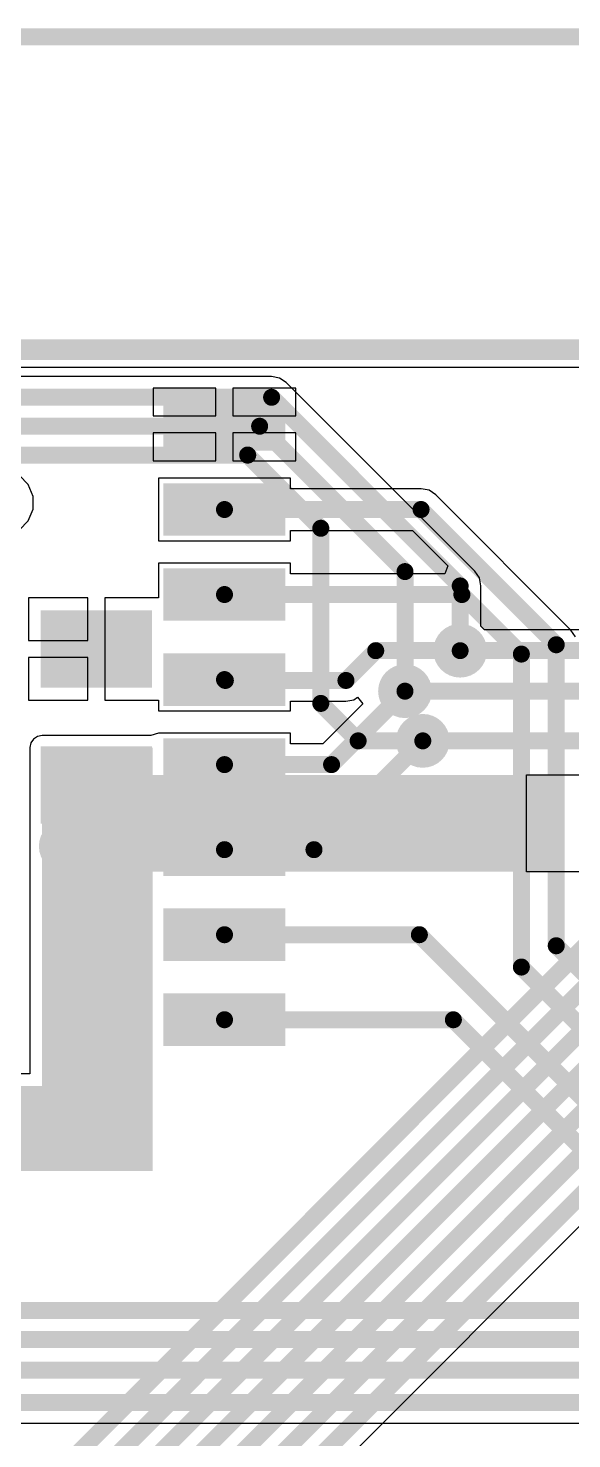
# Model space of a CAD drawing. Header units: millimetres. Extents: x -1231 to 5080, y -1243 to 680.
# Drawn here: x 29.36 to 37.48, y 32.78 to 53.85 of the extents above; entities that cross this region are included whole.
import ezdxf

# ---------------------------------------------------------------- set-up
doc = ezdxf.new("R2010")
doc.units = ezdxf.units.MM
for name, color, linetype in [('BottomLayer', 5, 'Continuous'), ('BottomPaste', 16, 'Continuous'), ('BottomSolder', 6, 'Continuous'), ('Mechanical1', 6, 'Continuous'), ('Mechanical2', 216, 'Continuous'), ('TopLayer', 1, 'Continuous'), ('TopSolder', 216, 'Continuous'), ('ViaHoleLayer', 16, 'Continuous')]:
    doc.layers.add(name, color=color, linetype=linetype)

# ---------------------------------------------------------------- blocks, each defined once
blk = doc.blocks.new('16_SOIC__0_295___7_50___W______B_26')
at = {"layer": 'BottomLayer'}
for points in [[(-5.5, 4.735), (-3.88, 4.735), (-3.88, 4.155), (-5.5, 4.155)], [(3.88, 4.735), (5.5, 4.735), (5.5, 4.155), (3.88, 4.155)], [(-5.5, 3.465), (-3.88, 3.465), (-3.88, 2.885), (-5.5, 2.885)], [(3.88, 3.465), (5.5, 3.465), (5.5, 2.885), (3.88, 2.885)], [(-5.5, 2.195), (-3.88, 2.195), (-3.88, 1.615), (-5.5, 1.615)], [(3.88, 2.195), (5.5, 2.195), (5.5, 1.615), (3.88, 1.615)], [(-5.5, 0.925), (-3.88, 0.925), (-3.88, 0.345), (-5.5, 0.345)], [(3.88, 0.925), (5.5, 0.925), (5.5, 0.345), (3.88, 0.345)], [(-5.5, -0.345), (-3.88, -0.345), (-3.88, -0.925), (-5.5, -0.925)], [(3.88, -0.345), (5.5, -0.345), (5.5, -0.925), (3.88, -0.925)], [(-5.5, -1.615), (-3.88, -1.615), (-3.88, -2.195), (-5.5, -2.195)], [(3.88, -1.615), (5.5, -1.615), (5.5, -2.195), (3.88, -2.195)], [(-5.5, -2.885), (-3.88, -2.885), (-3.88, -3.465), (-5.5, -3.465)], [(3.88, -2.885), (5.5, -2.885), (5.5, -3.465), (3.88, -3.465)], [(-5.5, -4.155), (-3.88, -4.155), (-3.88, -4.735), (-5.5, -4.735)], [(3.88, -4.155), (5.5, -4.155), (5.5, -4.735), (3.88, -4.735)]]:
    blk.add_hatch(color=5, dxfattribs=at).paths.add_polyline_path(points)
at = {"layer": 'BottomPaste'}
for points in [[(-5.5, 4.735), (-3.88, 4.735), (-3.88, 4.155), (-5.5, 4.155)], [(3.88, 4.735), (5.5, 4.735), (5.5, 4.155), (3.88, 4.155)], [(-5.5, 3.465), (-3.88, 3.465), (-3.88, 2.885), (-5.5, 2.885)], [(3.88, 3.465), (5.5, 3.465), (5.5, 2.885), (3.88, 2.885)], [(-5.5, 2.195), (-3.88, 2.195), (-3.88, 1.615), (-5.5, 1.615)], [(3.88, 2.195), (5.5, 2.195), (5.5, 1.615), (3.88, 1.615)], [(-5.5, 0.925), (-3.88, 0.925), (-3.88, 0.345), (-5.5, 0.345)], [(3.88, 0.925), (5.5, 0.925), (5.5, 0.345), (3.88, 0.345)], [(-5.5, -0.345), (-3.88, -0.345), (-3.88, -0.925), (-5.5, -0.925)], [(3.88, -0.345), (5.5, -0.345), (5.5, -0.925), (3.88, -0.925)], [(-5.5, -1.615), (-3.88, -1.615), (-3.88, -2.195), (-5.5, -2.195)], [(3.88, -1.615), (5.5, -1.615), (5.5, -2.195), (3.88, -2.195)], [(-5.5, -2.885), (-3.88, -2.885), (-3.88, -3.465), (-5.5, -3.465)], [(3.88, -2.885), (5.5, -2.885), (5.5, -3.465), (3.88, -3.465)], [(-5.5, -4.155), (-3.88, -4.155), (-3.88, -4.735), (-5.5, -4.735)], [(3.88, -4.155), (5.5, -4.155), (5.5, -4.735), (3.88, -4.735)]]:
    blk.add_hatch(color=16, dxfattribs=at).paths.add_polyline_path(points)
at = {"layer": 'BottomSolder'}
for points in [[(-5.602, 4.837), (-3.778, 4.837), (-3.778, 4.053), (-5.602, 4.053)], [(3.778, 4.837), (5.602, 4.837), (5.602, 4.053), (3.778, 4.053)], [(-5.602, 3.567), (-3.778, 3.567), (-3.778, 2.783), (-5.602, 2.783)], [(3.778, 3.567), (5.602, 3.567), (5.602, 2.783), (3.778, 2.783)], [(-5.602, 2.297), (-3.778, 2.297), (-3.778, 1.513), (-5.602, 1.513)], [(3.778, 2.297), (5.602, 2.297), (5.602, 1.513), (3.778, 1.513)], [(-5.602, 1.027), (-3.778, 1.027), (-3.778, 0.243), (-5.602, 0.243)], [(3.778, 1.027), (5.602, 1.027), (5.602, 0.243), (3.778, 0.243)], [(-5.602, -0.243), (-3.778, -0.243), (-3.778, -1.027), (-5.602, -1.027)], [(3.778, -0.243), (5.602, -0.243), (5.602, -1.027), (3.778, -1.027)], [(-5.602, -1.513), (-3.778, -1.513), (-3.778, -2.297), (-5.602, -2.297)], [(3.778, -1.513), (5.602, -1.513), (5.602, -2.297), (3.778, -2.297)], [(-5.602, -2.783), (-3.778, -2.783), (-3.778, -3.567), (-5.602, -3.567)], [(3.778, -2.783), (5.602, -2.783), (5.602, -3.567), (3.778, -3.567)], [(-5.602, -4.053), (-3.778, -4.053), (-3.778, -4.837), (-5.602, -4.837)], [(3.778, -4.053), (5.602, -4.053), (5.602, -4.837), (3.778, -4.837)]]:
    blk.add_hatch(color=6, dxfattribs=at).paths.add_polyline_path(points)
blk = doc.blocks.new('CAP_0805_B_53')
at = {"layer": 'BottomLayer'}
for points in [[(-1.524, 0.762), (-0.508, 0.762), (-0.508, -0.762), (-1.524, -0.762)], [(0.508, 0.762), (1.524, 0.762), (1.524, -0.762), (0.508, -0.762)]]:
    blk.add_hatch(color=5, dxfattribs=at).paths.add_polyline_path(points)
at = {"layer": 'BottomPaste'}
for points in [[(-1.524, 0.762), (-0.508, 0.762), (-0.508, -0.762), (-1.524, -0.762)], [(0.508, 0.762), (1.524, 0.762), (1.524, -0.762), (0.508, -0.762)]]:
    blk.add_hatch(color=16, dxfattribs=at).paths.add_polyline_path(points)
at = {"layer": 'BottomSolder'}
for points in [[(-1.594, 0.832), (-0.438, 0.832), (-0.438, -0.832), (-1.594, -0.832)], [(0.438, 0.832), (1.594, 0.832), (1.594, -0.832), (0.438, -0.832)]]:
    blk.add_hatch(color=6, dxfattribs=at).paths.add_polyline_path(points)

msp = doc.modelspace()

# ---------------------------------------------------------------- hatches: boundary and pattern name
at = {"layer": 'BottomLayer'}
h = msp.add_hatch(color=5, dxfattribs=at)
edge = h.paths.add_edge_path()
edge.add_arc((35.814, 44.552), 0.3, 0, 360)
h = msp.add_hatch(color=5, dxfattribs=at)
edge = h.paths.add_edge_path()
edge.add_arc((34.99, 43.947), 0.3, 0, 360)
h = msp.add_hatch(color=5, dxfattribs=at)
edge = h.paths.add_edge_path()
edge.add_arc((35.255, 43.205), 0.3, 0, 360)
for points in [[(29.566, 36.779), (31.217, 36.779), (31.217, 43.104), (29.566, 43.104)], [(21.92, 36.779), (30.023, 36.779), (30.023, 38.049), (21.92, 38.049)]]:
    msp.add_hatch(color=5, dxfattribs=at).paths.add_polyline_path(points)
h = msp.add_hatch(color=5, dxfattribs=at)
edge = h.paths.add_edge_path()
edge.add_arc((29.921, 41.631), 0.3, 0, 360)
h = msp.add_hatch(color=5, dxfattribs=at)
edge = h.paths.add_edge_path()
edge.add_arc((30.886, 41.631), 0.3, 0, 360)
at = {"layer": 'BottomSolder'}
h = msp.add_hatch(color=6, dxfattribs=at)
edge = h.paths.add_edge_path()
edge.add_arc((35.814, 44.552), 0.402, 0, 360)
h = msp.add_hatch(color=6, dxfattribs=at)
edge = h.paths.add_edge_path()
edge.add_arc((34.99, 43.947), 0.402, 0, 360)
h = msp.add_hatch(color=6, dxfattribs=at)
edge = h.paths.add_edge_path()
edge.add_arc((35.255, 43.205), 0.402, 0, 360)
h = msp.add_hatch(color=6, dxfattribs=at)
edge = h.paths.add_edge_path()
edge.add_arc((29.921, 41.631), 0.402, 0, 360)
h = msp.add_hatch(color=6, dxfattribs=at)
edge = h.paths.add_edge_path()
edge.add_arc((30.886, 41.631), 0.402, 0, 360)
at = {"layer": 'TopLayer'}
h = msp.add_hatch(color=1, dxfattribs=at)
edge = h.paths.add_edge_path()
edge.add_arc((35.814, 44.552), 0.3, 0, 360)
h = msp.add_hatch(color=1, dxfattribs=at)
edge = h.paths.add_edge_path()
edge.add_arc((34.99, 43.947), 0.3, 0, 360)
h = msp.add_hatch(color=1, dxfattribs=at)
edge = h.paths.add_edge_path()
edge.add_arc((35.255, 43.205), 0.3, 0, 360)
msp.add_hatch(color=1, dxfattribs=at).paths.add_polyline_path([(29.566, 41.25), (37.135, 41.25), (37.135, 42.697), (29.566, 42.697)])
h = msp.add_hatch(color=1, dxfattribs=at)
edge = h.paths.add_edge_path()
edge.add_arc((29.921, 41.631), 0.3, 0, 360)
h = msp.add_hatch(color=1, dxfattribs=at)
edge = h.paths.add_edge_path()
edge.add_arc((30.886, 41.631), 0.3, 0, 360)
at = {"layer": 'TopSolder'}
h = msp.add_hatch(color=216, dxfattribs=at)
edge = h.paths.add_edge_path()
edge.add_arc((35.814, 44.552), 0.402, 0, 360)
h = msp.add_hatch(color=216, dxfattribs=at)
edge = h.paths.add_edge_path()
edge.add_arc((34.99, 43.947), 0.402, 0, 360)
h = msp.add_hatch(color=216, dxfattribs=at)
edge = h.paths.add_edge_path()
edge.add_arc((35.255, 43.205), 0.402, 0, 360)
h = msp.add_hatch(color=216, dxfattribs=at)
edge = h.paths.add_edge_path()
edge.add_arc((29.921, 41.631), 0.402, 0, 360)
h = msp.add_hatch(color=216, dxfattribs=at)
edge = h.paths.add_edge_path()
edge.add_arc((30.886, 41.631), 0.402, 0, 360)
at = {"layer": 'ViaHoleLayer'}
h = msp.add_hatch(color=16, dxfattribs=at)
edge = h.paths.add_edge_path()
edge.add_arc((35.814, 44.552), 0.15, 0, 360)
h = msp.add_hatch(color=16, dxfattribs=at)
edge = h.paths.add_edge_path()
edge.add_arc((34.99, 43.947), 0.15, 0, 360)
h = msp.add_hatch(color=16, dxfattribs=at)
edge = h.paths.add_edge_path()
edge.add_arc((35.255, 43.205), 0.15, 0, 360)
h = msp.add_hatch(color=16, dxfattribs=at)
edge = h.paths.add_edge_path()
edge.add_arc((29.921, 41.631), 0.15, 0, 360)
h = msp.add_hatch(color=16, dxfattribs=at)
edge = h.paths.add_edge_path()
edge.add_arc((30.886, 41.631), 0.15, 0, 360)

# ---------------------------------------------------------------- linework, layer by layer
at = {"layer": 'BottomLayer'}
for p, q in [((-1.443, 48.788), (99.639, 48.788)), ((32.165, 48.474), (31.228, 48.474)), ((31.228, 48.474), (31.228, 48.057)), ((32.165, 48.057), (32.165, 48.474)), ((33.356, 48.474), (32.419, 48.474)), ((32.419, 48.474), (32.419, 48.057)), ((33.356, 48.057), (33.356, 48.474)), ((31.228, 48.057), (32.165, 48.057)), ((32.419, 48.057), (33.356, 48.057)), ((32.165, 47.803), (31.228, 47.803)), ((31.228, 47.803), (31.228, 47.386)), ((32.165, 47.386), (32.165, 47.803)), ((33.356, 47.803), (32.419, 47.803)), ((32.419, 47.803), (32.419, 47.386)), ((33.356, 47.386), (33.356, 47.803)), ((31.228, 47.386), (32.165, 47.386)), ((32.419, 47.386), (33.356, 47.386)), ((29.361, 47.032), (29.227, 47.166)), ((29.434, 46.856), (29.361, 47.032)), ((33.28, 47.128), (31.305, 47.128)), ((31.305, 47.128), (31.305, 46.192)), ((33.28, 46.971), (33.28, 47.128)), ((29.434, 46.666), (29.434, 46.856)), ((35.23, 46.971), (33.28, 46.971)), ((35.349, 46.947), (35.23, 46.971)), ((35.45, 46.88), (35.349, 46.947)), ((37.469, 44.86), (35.45, 46.88)), ((29.361, 46.491), (29.434, 46.666)), ((29.227, 46.356), (29.361, 46.491)), ((33.28, 46.192), (33.28, 46.349)), ((33.28, 46.349), (35.101, 46.349)), ((35.101, 46.349), (35.632, 45.818)), ((31.305, 46.192), (33.28, 46.192)), ((33.28, 45.858), (31.305, 45.858)), ((31.305, 45.858), (31.305, 45.339)), ((33.28, 45.701), (33.28, 45.858)), ((35.632, 45.818), (35.584, 45.701)), ((35.584, 45.701), (33.28, 45.701)), ((30.251, 45.339), (29.362, 45.339)), ((29.362, 45.339), (29.362, 44.704)), ((30.251, 44.704), (30.251, 45.339)), ((31.305, 45.339), (30.505, 45.339)), ((30.505, 45.339), (30.505, 44.577)), ((29.362, 44.704), (30.251, 44.704)), ((37.536, 44.759), (37.469, 44.86)), ((30.251, 44.45), (29.362, 44.45)), ((29.362, 44.45), (29.362, 43.815)), ((30.251, 43.815), (30.251, 44.45)), ((30.505, 44.577), (30.505, 43.815)), ((34.108, 43.796), (34.227, 43.82)), ((34.227, 43.82), (34.279, 43.855)), ((34.279, 43.855), (34.36, 43.756)), ((29.362, 43.815), (30.251, 43.815)), ((30.505, 43.815), (31.305, 43.815)), ((31.305, 43.815), (31.305, 43.652)), ((31.305, 43.652), (33.28, 43.652)), ((33.28, 43.652), (33.28, 43.796)), ((33.28, 43.796), (34.108, 43.796)), ((34.36, 43.756), (33.764, 43.161)), ((29.437, 43.232), (29.398, 43.173)), ((29.496, 43.271), (29.437, 43.232)), ((29.566, 43.285), (29.496, 43.271)), ((31.191, 43.285), (29.566, 43.285)), ((31.305, 43.318), (31.191, 43.285)), ((33.28, 43.318), (31.305, 43.318)), ((31.305, 43.318), (31.305, 43.318)), ((33.28, 43.161), (33.28, 43.318)), ((29.398, 43.173), (29.384, 43.104)), ((29.384, 43.104), (29.384, 38.23)), ((33.764, 43.161), (33.28, 43.161)), ((29.384, 38.23), (23.778, 38.23)), ((13.715, 33.014), (57.655, 33.014))]:
    msp.add_line(p, q, dxfattribs=at)
at = {"layer": 'BottomLayer', "const_width": 0.254}
for points in [[(32.292, 46.66), (35.23, 46.66)], [(35.23, 46.66), (37.249, 44.64)], [(32.292, 45.39), (35.839, 45.39)], [(35.839, 45.39), (36.728, 44.501)], [(34.108, 44.107), (34.552, 44.552)], [(34.552, 44.552), (35.814, 44.552)], [(37.249, 40.145), (37.249, 44.64)], [(36.728, 39.827), (36.728, 44.501)], [(32.292, 44.12), (32.305, 44.107)], [(32.305, 44.107), (34.108, 44.107)], [(33.893, 42.85), (34.99, 43.947)], [(33.63, 41.58), (35.255, 43.205)], [(32.292, 42.85), (33.893, 42.85)], [(32.292, 41.58), (33.63, 41.58)], [(32.292, 40.31), (35.204, 40.31)], [(35.204, 40.31), (39.954, 35.56)], [(37.249, 40.145), (39.218, 38.176)], [(36.728, 39.827), (38.861, 37.694)], [(32.292, 39.04), (35.712, 39.04)], [(35.712, 39.04), (39.624, 35.128)], [(19.761, 34.696), (58.444, 34.696)], [(19.507, 34.265), (58.217, 34.265)], [(13.843, 33.807), (57.911, 33.807)], [(13.715, 33.325), (57.783, 33.325)]]:
    msp.add_lwpolyline(points, dxfattribs=at)
at = {"layer": 'BottomLayer', "const_width": 0.127}
for points in [[(32.229, 46.66, 1), (32.356, 46.66, 1)], [(35.166, 46.66, 1), (35.293, 46.66, 1)], [(35.166, 46.66, 1), (35.293, 46.66, 1)], [(32.229, 45.39, 1), (32.356, 45.39, 1)], [(35.776, 45.39, 1), (35.903, 45.39, 1)], [(35.776, 45.39, 1), (35.903, 45.39, 1)], [(34.489, 44.552, 1), (34.616, 44.552, 1)], [(34.489, 44.552, 1), (34.616, 44.552, 1)], [(35.751, 44.552, 1), (35.877, 44.552, 1)], [(37.186, 44.64, 1), (37.313, 44.64, 1)], [(37.186, 44.64, 1), (37.313, 44.64, 1)], [(36.665, 44.501, 1), (36.792, 44.501, 1)], [(36.665, 44.501, 1), (36.792, 44.501, 1)], [(32.229, 44.12, 1), (32.356, 44.12, 1)], [(32.242, 44.107, 1), (32.369, 44.107, 1)], [(32.242, 44.107, 1), (32.369, 44.107, 1)], [(34.044, 44.107, 1), (34.171, 44.107, 1)], [(34.044, 44.107, 1), (34.171, 44.107, 1)], [(34.926, 43.947, 1), (35.053, 43.947, 1)], [(35.192, 43.205, 1), (35.319, 43.205, 1)], [(32.229, 42.85, 1), (32.356, 42.85, 1)], [(33.829, 42.85, 1), (33.956, 42.85, 1)], [(33.829, 42.85, 1), (33.956, 42.85, 1)], [(32.229, 41.58, 1), (32.356, 41.58, 1)], [(33.566, 41.58, 1), (33.693, 41.58, 1)], [(33.566, 41.58, 1), (33.693, 41.58, 1)], [(32.229, 40.31, 1), (32.356, 40.31, 1)], [(35.141, 40.31, 1), (35.268, 40.31, 1)], [(35.141, 40.31, 1), (35.268, 40.31, 1)], [(37.186, 40.145, 1), (37.313, 40.145, 1)], [(37.186, 40.145, 1), (37.313, 40.145, 1)], [(36.665, 39.827, 1), (36.792, 39.827, 1)], [(36.665, 39.827, 1), (36.792, 39.827, 1)], [(32.229, 39.04, 1), (32.356, 39.04, 1)], [(35.649, 39.04, 1), (35.776, 39.04, 1)], [(35.649, 39.04, 1), (35.776, 39.04, 1)]]:
    msp.add_lwpolyline(points, format="xyb", close=True, dxfattribs=at)
at = {"layer": 'Mechanical1', "const_width": 0.254}
msp.add_lwpolyline([(-1.702, 53.721), (42.443, 53.721)], dxfattribs=at)
at = {"layer": 'Mechanical2', "const_width": 0.305}
msp.add_lwpolyline([(-1.702, 49.047), (99.898, 49.047)], dxfattribs=at)
at = {"layer": 'TopLayer'}
for p, q in [((-1.443, 48.788), (42.443, 48.788)), ((32.997, 48.647), (22.935, 48.647)), ((33.116, 48.623), (32.997, 48.647)), ((33.216, 48.556), (33.116, 48.623)), ((36.034, 45.739), (33.216, 48.556)), ((36.101, 45.638), (36.034, 45.739)), ((36.125, 45.519), (36.101, 45.638)), ((36.125, 44.917), (36.125, 45.519)), ((36.179, 44.862), (36.125, 44.917)), ((38.682, 44.862), (36.179, 44.862)), ((36.805, 41.25), (36.805, 42.697)), ((36.805, 42.697), (38.43, 42.697)), ((32.518, 30.878), (42.934, 41.294)), ((38.049, 41.25), (36.805, 41.25))]:
    msp.add_line(p, q, dxfattribs=at)
at = {"layer": 'TopLayer', "const_width": 0.254}
for points in [[(22.935, 48.336), (32.997, 48.336)], [(32.997, 48.336), (35.814, 45.519)], [(23.114, 47.904), (32.818, 47.904)], [(32.818, 47.904), (34.99, 45.733)], [(23.293, 47.473), (32.639, 47.473)], [(32.639, 47.473), (33.731, 46.38)], [(29.54, 32.004), (44.806, 47.269)], [(29.972, 31.825), (44.804, 46.657)], [(33.731, 43.764), (33.731, 46.38)], [(34.99, 43.947), (34.99, 45.733)], [(35.814, 44.552), (35.814, 45.519)], [(30.404, 31.646), (43.512, 44.755)], [(35.814, 44.552), (38.811, 44.552)], [(30.905, 31.537), (43.513, 44.145)], [(34.99, 43.947), (38.892, 43.947)], [(33.731, 43.764), (34.29, 43.205)], [(34.29, 43.205), (35.255, 43.205)], [(35.255, 43.205), (38.862, 43.205)], [(31.337, 31.358), (42.829, 42.85)], [(31.775, 31.186), (42.906, 42.316)], [(32.207, 31.007), (42.805, 41.605)]]:
    msp.add_lwpolyline(points, dxfattribs=at)
at = {"layer": 'TopLayer', "const_width": 0.127}
for points in [[(32.933, 48.336, 1), (33.06, 48.336, 1)], [(32.933, 48.336, 1), (33.06, 48.336, 1)], [(32.754, 47.904, 1), (32.881, 47.904, 1)], [(32.754, 47.904, 1), (32.881, 47.904, 1)], [(32.575, 47.473, 1), (32.703, 47.473, 1)], [(32.575, 47.473, 1), (32.703, 47.473, 1)], [(33.668, 46.38, 1), (33.795, 46.38, 1)], [(33.668, 46.38, 1), (33.795, 46.38, 1)], [(34.926, 45.733, 1), (35.053, 45.733, 1)], [(34.926, 45.733, 1), (35.053, 45.733, 1)], [(35.751, 45.519, 1), (35.877, 45.519, 1)], [(35.751, 45.519, 1), (35.877, 45.519, 1)], [(35.751, 44.552, 1), (35.877, 44.552, 1)], [(35.751, 44.552, 1), (35.877, 44.552, 1)], [(34.926, 43.947, 1), (35.053, 43.947, 1)], [(34.926, 43.947, 1), (35.053, 43.947, 1)], [(33.668, 43.764, 1), (33.795, 43.764, 1)], [(33.668, 43.764, 1), (33.795, 43.764, 1)], [(34.226, 43.205, 1), (34.353, 43.205, 1)], [(34.226, 43.205, 1), (34.353, 43.205, 1)], [(35.192, 43.205, 1), (35.319, 43.205, 1)], [(35.192, 43.205, 1), (35.319, 43.205, 1)]]:
    msp.add_lwpolyline(points, format="xyb", close=True, dxfattribs=at)

# ---------------------------------------------------------------- block references
msp.add_blockref('16_SOIC__0_295___7_50___W______B_26', (36.982, 43.485))
at = {"rotation": 270}
msp.add_blockref('CAP_0805_B_53', (30.378, 43.561), dxfattribs=at)

doc.saveas('drawing.dxf')
